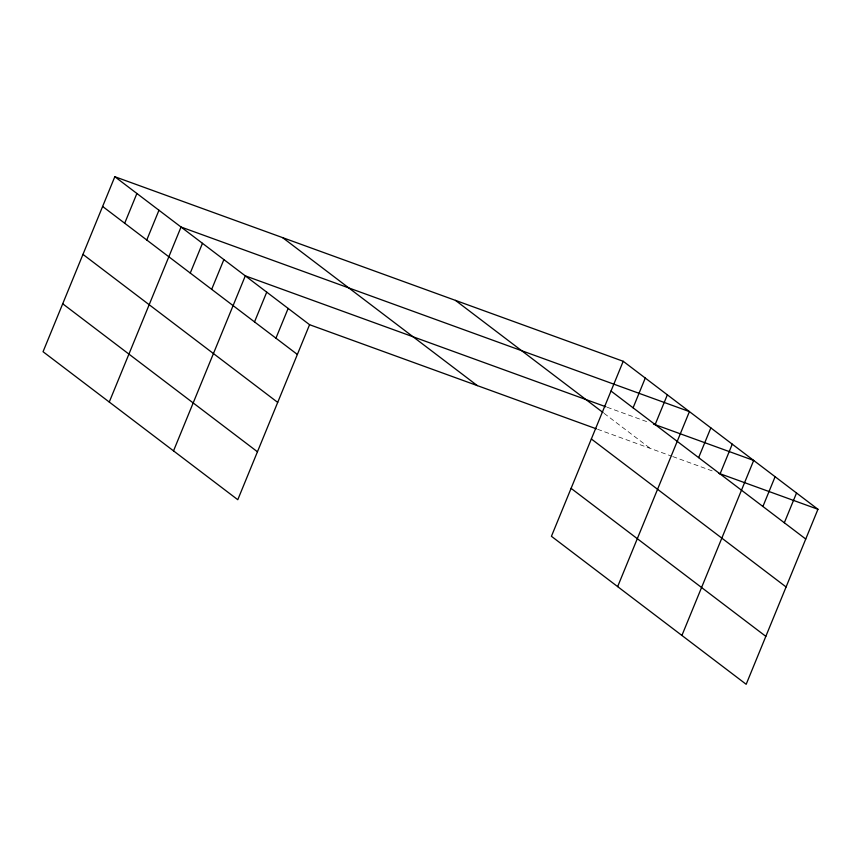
<?xml version="1.0" encoding="UTF-8"?>
<svg xmlns="http://www.w3.org/2000/svg" width="861" height="861" viewBox="0 0 861 861"><rect width="100%" height="100%" fill="white"/><g stroke="black" fill="none" stroke-linecap="round" stroke-linejoin="round"><path stroke-width="0.65" stroke-dasharray="4.3 3.23" d="M607.199 407.264L648.516 422.267M597.577 429.273L671.472 456.104M672.721 456.556L712.779 471.107M604.131 413.377L650.184 448.377"/><path stroke-width="1.29" d="M114.825 176.709L43.05 351.719L237.787 499.714L309.573 324.705L114.825 176.709L623.213 361.286L817.95 509.281L746.175 684.291L551.427 536.295L623.213 361.286M124.694 223.236L136.899 193.477M146.768 240.004L158.962 210.256M109.261 402.033L181.036 227.024L689.424 411.601L617.649 586.61M190.259 273.055L202.464 243.308M211.677 289.339L223.882 259.591M173.524 450.873L245.299 275.864L605.95 406.812M254.522 321.896L266.727 292.148M275.94 338.179L288.144 308.432M633.083 407.813L645.276 378.054M655.146 424.581L667.35 394.833M698.637 457.632L710.842 427.885M720.065 473.916L732.259 444.168M681.912 635.45L753.687 460.441L653.531 424.086M762.911 506.472L775.104 476.725M784.328 522.756L796.533 493.009M309.573 324.705L596.329 428.821M719.043 473.378L817.95 509.281M611.009 391.034L805.745 539.04M455.437 300.371L603.055 412.559M591.346 438.97L786.093 586.976M282.591 237.614L477.338 385.62M571.091 488.359L765.838 636.354M102.62 206.457L297.368 354.463M82.968 254.393L277.705 402.399M62.713 303.782L257.45 451.777"/></g></svg>
